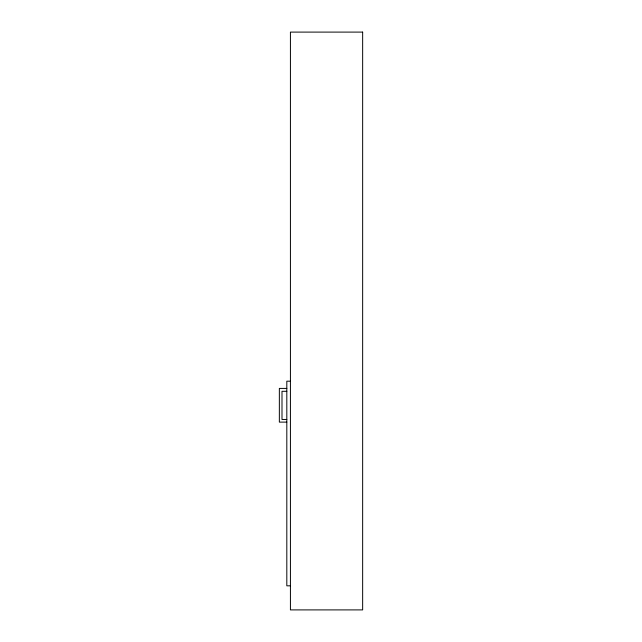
<?xml version="1.0" encoding="UTF-8"?>
<svg xmlns="http://www.w3.org/2000/svg" width="642" height="642" viewBox="0 0 642 642"><rect width="100%" height="100%" fill="white"/><g stroke="black" fill="none" stroke-linecap="round" stroke-linejoin="round"><path stroke-width="0.96" d="M290.425 381.188L286.813 381.188L286.813 585.825L290.425 585.825M286.813 388.41L279.35 388.41L279.35 422.115L286.813 422.115M286.813 391.299L281.998 391.299L281.998 419.467L286.813 419.467M362.65 32.1L290.425 32.1L290.425 609.9L362.65 609.9L362.65 32.1"/></g></svg>
